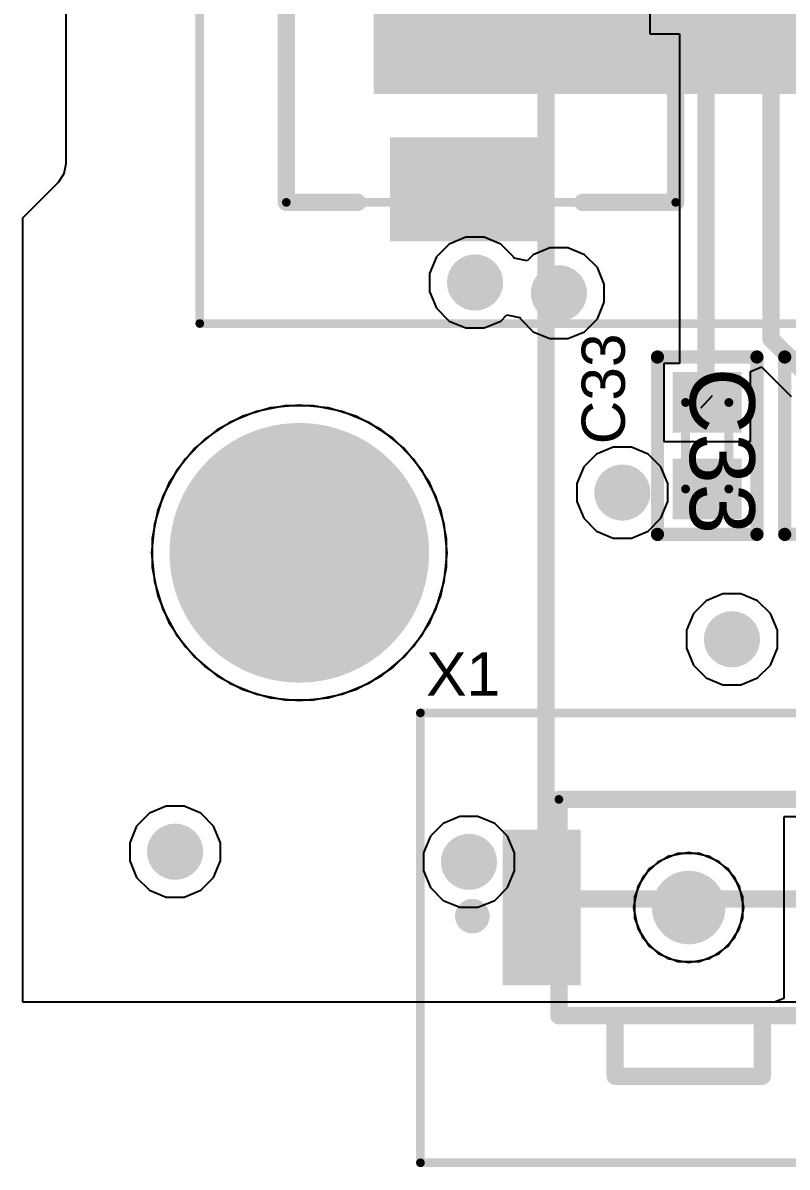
# Model space of a CAD drawing. Header units: inches. Extents: x 0.3 to 52.1, y -1.7 to 36.7.
# Drawn here: x 0.31 to 9.14, y -1.6 to 11.62 of the extents above; entities that cross this region are included whole.
import ezdxf

# ---------------------------------------------------------------- set-up
doc = ezdxf.new("R2010")
doc.units = ezdxf.units.IN
for name, color, linetype in [('Bottom Layer', 5, 'Continuous'), ('Bottom Overlay', 54, 'Continuous'), ('Bottom Solder', 6, 'Continuous'), ('Internal1', 16, 'Continuous'), ('Internal2', 76, 'Continuous'), ('Multi-Layer', 9, 'Continuous'), ('Pad Holes', 156, 'Continuous'), ('Top Assembly', 216, 'Continuous'), ('Top Component Outline', 6, 'Continuous'), ('Top Layer', 1, 'Continuous'), ('Top Overlay', 2, 'Continuous'), ('Top Paste', 8, 'Continuous'), ('Top Solder', 216, 'Continuous'), ('Via Holes', 16, 'Continuous'), ('wyswietlacz', 56, 'Continuous')]:
    doc.layers.add(name, color=color, linetype=linetype)
doc.styles.add('Arial', font='', dxfattribs={"height": 0.2})
doc.styles.get('Arial').set_extended_font_data('Arial')

# ---------------------------------------------------------------- blocks, each defined once
blk = doc.blocks.new('B3U3000PMB_96')
at = {"layer": 'Bottom Layer'}
h = blk.add_hatch(color=5, dxfattribs=at)
edge = h.paths.add_edge_path()
edge.add_arc((0, 0), 0.212, 0, 360)
at = {"layer": 'Bottom Solder'}
h = blk.add_hatch(color=6, dxfattribs=at)
edge = h.paths.add_edge_path()
edge.add_arc((0, 0), 0.262, 0, 360)
at = {"layer": 'Internal1'}
h = blk.add_hatch(color=16, dxfattribs=at)
edge = h.paths.add_edge_path()
edge.add_arc((0, 0), 0.212, 0, 360)
at = {"layer": 'Internal2'}
h = blk.add_hatch(color=76, dxfattribs=at)
edge = h.paths.add_edge_path()
edge.add_arc((0, 0), 0.212, 0, 360)
at = {"layer": 'Multi-Layer'}
h = blk.add_hatch(color=9, dxfattribs=at)
edge = h.paths.add_edge_path()
edge.add_arc((0, 0), 0.212, 0, 360)
at = {"layer": 'Pad Holes'}
h = blk.add_hatch(color=7, dxfattribs=at)
edge = h.paths.add_edge_path()
edge.add_arc((0, 0), 0.425, 0, 360)
at = {"layer": 'Top Layer'}
for points in [[(-2.1, -0.85), (-2.1, 0.85), (-1.3, 0.85), (-1.3, -0.85)], [(1.3, -0.85), (1.3, 0.85), (2.1, 0.85), (2.1, -0.85)]]:
    blk.add_hatch(color=1, dxfattribs=at).paths.add_polyline_path(points)
h = blk.add_hatch(color=1, dxfattribs=at)
edge = h.paths.add_edge_path()
edge.add_arc((0, 0), 0.212, 0, 360)
at = {"layer": 'Top Paste'}
for points in [[(-2.1, -0.85), (-2.1, 0.85), (-1.3, 0.85), (-1.3, -0.85)], [(1.3, -0.85), (1.3, 0.85), (2.1, 0.85), (2.1, -0.85)]]:
    blk.add_hatch(color=8, dxfattribs=at).paths.add_polyline_path(points)
at = {"layer": 'Top Solder'}
for points in [[(-2.15, -0.9), (-2.15, 0.9), (-1.25, 0.9), (-1.25, -0.9)], [(1.25, -0.9), (1.25, 0.9), (2.15, 0.9), (2.15, -0.9)]]:
    blk.add_hatch(color=216, dxfattribs=at).paths.add_polyline_path(points)
h = blk.add_hatch(color=216, dxfattribs=at)
edge = h.paths.add_edge_path()
edge.add_arc((0, 0), 0.262, 0, 360)
at = {"layer": 'Top Assembly'}
for points in [[(-3.1, 2.95, 0.1, 0.1, 0), (-3.1, -2.25, 0.1, 0.1, 0)], [(3.1, 2.95, 0.1, 0.1, 0), (-3.1, 2.95, 0.1, 0.1, 0)], [(3.1, 2.95, 0.1, 0.1, 0), (3.1, -2.25, 0.1, 0.1, 0)], [(3.1, -2.25, 0.1, 0.1, 0), (-3.1, -2.25, 0.1, 0.1, 0)]]:
    blk.add_lwpolyline(points, format="xyseb", dxfattribs=at)
for points in [[(-3.125, 2.95, 0.05, 0.05, 1), (-3.075, 2.95, 0.05, 0.05, 1)], [(-3.125, 2.95, 0.05, 0.05, 1), (-3.075, 2.95, 0.05, 0.05, 1)], [(3.075, 2.95, 0.05, 0.05, 1), (3.125, 2.95, 0.05, 0.05, 1)], [(3.075, 2.95, 0.05, 0.05, 1), (3.125, 2.95, 0.05, 0.05, 1)], [(-3.125, -2.25, 0.05, 0.05, 1), (-3.075, -2.25, 0.05, 0.05, 1)], [(-3.125, -2.25, 0.05, 0.05, 1), (-3.075, -2.25, 0.05, 0.05, 1)], [(3.075, -2.25, 0.05, 0.05, 1), (3.125, -2.25, 0.05, 0.05, 1)], [(3.075, -2.25, 0.05, 0.05, 1), (3.125, -2.25, 0.05, 0.05, 1)]]:
    blk.add_lwpolyline(points, format="xyseb", close=True, dxfattribs=at)
at = {"layer": 'Top Component Outline'}
for points in [[(0.85, 1.95, 0.2, 0.2, 0), (-0.85, 1.95, 0.2, 0.2, 0)], [(-0.85, 1.95, 0.2, 0.2, 0), (-0.85, 1.25, 0.2, 0.2, 0)], [(0.85, 1.95, 0.2, 0.2, 0), (0.85, 1.25, 0.2, 0.2, 0)], [(1.5, 1.25, 0.2, 0.2, 0), (-1.5, 1.25, 0.2, 0.2, 0)], [(-1.5, 1.25, 0.2, 0.2, 0), (-1.5, -1.25, 0.2, 0.2, 0)], [(1.5, 1.25, 0.2, 0.2, 0), (1.5, -1.25, 0.2, 0.2, 0)], [(1.5, -1.25, 0.2, 0.2, 0), (-1.5, -1.25, 0.2, 0.2, 0)]]:
    blk.add_lwpolyline(points, format="xyseb", dxfattribs=at)
for points in [[(-0.9, 1.95, 0.1, 0.1, 1), (-0.8, 1.95, 0.1, 0.1, 1)], [(-0.9, 1.95, 0.1, 0.1, 1), (-0.8, 1.95, 0.1, 0.1, 1)], [(0.8, 1.95, 0.1, 0.1, 1), (0.9, 1.95, 0.1, 0.1, 1)], [(0.8, 1.95, 0.1, 0.1, 1), (0.9, 1.95, 0.1, 0.1, 1)], [(-1.55, 1.25, 0.1, 0.1, 1), (-1.45, 1.25, 0.1, 0.1, 1)], [(-1.55, 1.25, 0.1, 0.1, 1), (-1.45, 1.25, 0.1, 0.1, 1)], [(-0.9, 1.25, 0.1, 0.1, 1), (-0.8, 1.25, 0.1, 0.1, 1)], [(0.8, 1.25, 0.1, 0.1, 1), (0.9, 1.25, 0.1, 0.1, 1)], [(1.45, 1.25, 0.1, 0.1, 1), (1.55, 1.25, 0.1, 0.1, 1)], [(1.45, 1.25, 0.1, 0.1, 1), (1.55, 1.25, 0.1, 0.1, 1)], [(-1.55, -1.25, 0.1, 0.1, 1), (-1.45, -1.25, 0.1, 0.1, 1)], [(-1.55, -1.25, 0.1, 0.1, 1), (-1.45, -1.25, 0.1, 0.1, 1)], [(1.45, -1.25, 0.1, 0.1, 1), (1.55, -1.25, 0.1, 0.1, 1)], [(1.45, -1.25, 0.1, 0.1, 1), (1.55, -1.25, 0.1, 0.1, 1)]]:
    blk.add_lwpolyline(points, format="xyseb", close=True, dxfattribs=at)
at = {"layer": 'Top Overlay'}
for points in [[(2.5, 0, 0.2, 0.2, -1), (2.5, 0.2, 0.2, 0.2, 0)], [(2.5, 0.2, 0.2, 0.2, -1), (2.5, 0, 0.2, 0.2, 0)], [(1.5, -1.25, 0.1, 0.1, 0), (-1.5, -1.25, 0.1, 0.1, 0)]]:
    blk.add_lwpolyline(points, format="xyseb", dxfattribs=at)
for points in [[(2.45, 0.2, 0.1, 0.1, 1), (2.55, 0.2, 0.1, 0.1, 1)], [(2.45, 0.2, 0.1, 0.1, 1), (2.55, 0.2, 0.1, 0.1, 1)], [(2.45, 0, 0.1, 0.1, 1), (2.55, 0, 0.1, 0.1, 1)], [(2.45, 0, 0.1, 0.1, 1), (2.55, 0, 0.1, 0.1, 1)], [(-1.525, -1.25, 0.05, 0.05, 1), (-1.475, -1.25, 0.05, 0.05, 1)], [(1.475, -1.25, 0.05, 0.05, 1), (1.525, -1.25, 0.05, 0.05, 1)]]:
    blk.add_lwpolyline(points, format="xyseb", close=True, dxfattribs=at)
blk = doc.blocks.new('F34G1A7Q1E8C24_115')
at = {"layer": 'Top Layer'}
blk.add_hatch(color=1, dxfattribs=at).paths.add_polyline_path([(7.35, -1.175), (7.35, 0.625), (8.45, 0.625), (8.45, -1.175)])
at = {"layer": 'Top Paste'}
blk.add_hatch(color=8, dxfattribs=at).paths.add_polyline_path([(7.35, -1.175), (7.35, 0.625), (8.45, 0.625), (8.45, -1.175)])
at = {"layer": 'Top Solder'}
blk.add_hatch(color=216, dxfattribs=at).paths.add_polyline_path([(7.3, -1.225), (7.3, 0.675), (8.5, 0.675), (8.5, -1.225)])
at = {"layer": 'Top Assembly'}
for points in [[(9.45, -3.425, 0.1, 0.1, 0), (9.45, 3.875, 0.1, 0.1, 0)], [(9.45, -3.425, 0.1, 0.1, 0), (-9.45, -3.425, 0.1, 0.1, 0)]]:
    blk.add_lwpolyline(points, format="xyseb", dxfattribs=at)
blk.add_lwpolyline([(9.425, -3.425, 0.05, 0.05, 1), (9.475, -3.425, 0.05, 0.05, 1)], format="xyseb", close=True, dxfattribs=at)
blk.add_lwpolyline([(9.425, -3.425, 0.05, 0.05, 1), (9.475, -3.425, 0.05, 0.05, 1)], format="xyseb", close=True, dxfattribs=at)
at = {"layer": 'Top Component Outline'}
for points in [[(8.05, 2.075, 0.1, 0.1, 0), (-8.05, 2.075, 0.1, 0.1, 0)], [(8.05, -2.425, 0.1, 0.1, 0), (8.05, 2.075, 0.1, 0.1, 0)], [(8.05, -2.425, 0.1, 0.1, 0), (-8.05, -2.425, 0.1, 0.1, 0)]]:
    blk.add_lwpolyline(points, format="xyseb", dxfattribs=at)
for points in [[(8.025, 2.075, 0.05, 0.05, 1), (8.075, 2.075, 0.05, 0.05, 1)], [(8.025, 2.075, 0.05, 0.05, 1), (8.075, 2.075, 0.05, 0.05, 1)], [(8.025, -2.425, 0.05, 0.05, 1), (8.075, -2.425, 0.05, 0.05, 1)], [(8.025, -2.425, 0.05, 0.05, 1), (8.075, -2.425, 0.05, 0.05, 1)]]:
    blk.add_lwpolyline(points, format="xyseb", close=True, dxfattribs=at)
at = {"layer": 'Top Overlay'}
for points in [[(8.05, 2.075, 0.2, 0.2, 0), (6.2, 2.075, 0.2, 0.2, 0)], [(8.05, 1, 0.2, 0.2, 0), (8.05, 2.075, 0.2, 0.2, 0)], [(8.05, -2.425, 0.2, 0.2, 0), (8.05, -1.6, 0.2, 0.2, 0)], [(8.05, -2.425, 0.2, 0.2, 0), (-8.05, -2.425, 0.2, 0.2, 0)]]:
    blk.add_lwpolyline(points, format="xyseb", dxfattribs=at)
for points in [[(6.15, 2.075, 0.1, 0.1, 1), (6.25, 2.075, 0.1, 0.1, 1)], [(8, 2.075, 0.1, 0.1, 1), (8.1, 2.075, 0.1, 0.1, 1)], [(8, 2.075, 0.1, 0.1, 1), (8.1, 2.075, 0.1, 0.1, 1)], [(8, 1, 0.1, 0.1, 1), (8.1, 1, 0.1, 0.1, 1)], [(8, -1.6, 0.1, 0.1, 1), (8.1, -1.6, 0.1, 0.1, 1)], [(8, -2.425, 0.1, 0.1, 1), (8.1, -2.425, 0.1, 0.1, 1)], [(8, -2.425, 0.1, 0.1, 1), (8.1, -2.425, 0.1, 0.1, 1)]]:
    blk.add_lwpolyline(points, format="xyseb", close=True, dxfattribs=at)
blk = doc.blocks.new('0402_CAP_REFLOW_137')
at = {"layer": 'Top Layer'}
for points in [[(-0.75, 0.3), (-0.25, 0.3), (-0.25, -0.3), (-0.75, -0.3)], [(0.25, 0.3), (0.75, 0.3), (0.75, -0.3), (0.25, -0.3)]]:
    blk.add_hatch(color=1, dxfattribs=at).paths.add_polyline_path(points)
at = {"layer": 'Top Paste'}
for points in [[(-0.72, 0.27), (-0.28, 0.27), (-0.28, -0.27), (-0.72, -0.27)], [(0.28, 0.27), (0.72, 0.27), (0.72, -0.27), (0.28, -0.27)]]:
    blk.add_hatch(color=8, dxfattribs=at).paths.add_polyline_path(points)
at = {"layer": 'Top Solder'}
for points in [[(-0.85, 0.4), (-0.15, 0.4), (-0.15, -0.4), (-0.85, -0.4)], [(0.15, 0.4), (0.85, 0.4), (0.85, -0.4), (0.15, -0.4)]]:
    blk.add_hatch(color=216, dxfattribs=at).paths.add_polyline_path(points)
at = {"layer": 'Top Assembly'}
for points in [[(1.025, 0.575, 0.15, 0.15, 0), (-1.025, 0.575, 0.15, 0.15, 0)], [(-1.025, -0.575, 0.15, 0.15, 0), (-1.025, 0.575, 0.15, 0.15, 0)], [(1.025, -0.575, 0.15, 0.15, 0), (1.025, 0.575, 0.15, 0.15, 0)], [(1.025, -0.575, 0.15, 0.15, 0), (-1.025, -0.575, 0.15, 0.15, 0)]]:
    blk.add_lwpolyline(points, format="xyseb", dxfattribs=at)
for points in [[(-1.062, 0.575, 0.075, 0.075, 1), (-0.987, 0.575, 0.075, 0.075, 1)], [(-1.062, 0.575, 0.075, 0.075, 1), (-0.987, 0.575, 0.075, 0.075, 1)], [(0.987, 0.575, 0.075, 0.075, 1), (1.062, 0.575, 0.075, 0.075, 1)], [(0.987, 0.575, 0.075, 0.075, 1), (1.062, 0.575, 0.075, 0.075, 1)], [(-1.062, -0.575, 0.075, 0.075, 1), (-0.987, -0.575, 0.075, 0.075, 1)], [(-1.062, -0.575, 0.075, 0.075, 1), (-0.987, -0.575, 0.075, 0.075, 1)], [(0.987, -0.575, 0.075, 0.075, 1), (1.062, -0.575, 0.075, 0.075, 1)], [(0.987, -0.575, 0.075, 0.075, 1), (1.062, -0.575, 0.075, 0.075, 1)]]:
    blk.add_lwpolyline(points, format="xyseb", close=True, dxfattribs=at)
at = {"layer": 'Top Component Outline'}
for points in [[(-0.5, -0.25, 0.102, 0.102, 0), (-0.5, 0.25, 0.102, 0.102, 0)], [(0.5, 0.25, 0.102, 0.102, 0), (-0.5, 0.25, 0.102, 0.102, 0)], [(0.5, -0.25, 0.102, 0.102, 0), (0.5, 0.25, 0.102, 0.102, 0)], [(0.5, -0.25, 0.102, 0.102, 0), (-0.5, -0.25, 0.102, 0.102, 0)]]:
    blk.add_lwpolyline(points, format="xyseb", dxfattribs=at)
for points in [[(-0.525, 0.25, 0.0508, 0.0508, 1), (-0.474, 0.25, 0.0508, 0.0508, 1)], [(-0.525, 0.25, 0.0508, 0.0508, 1), (-0.474, 0.25, 0.0508, 0.0508, 1)], [(0.475, 0.25, 0.0508, 0.0508, 1), (0.526, 0.25, 0.0508, 0.0508, 1)], [(0.475, 0.25, 0.0508, 0.0508, 1), (0.526, 0.25, 0.0508, 0.0508, 1)], [(-0.525, -0.25, 0.0508, 0.0508, 1), (-0.474, -0.25, 0.0508, 0.0508, 1)], [(-0.525, -0.25, 0.0508, 0.0508, 1), (-0.474, -0.25, 0.0508, 0.0508, 1)], [(0.475, -0.25, 0.0508, 0.0508, 1), (0.526, -0.25, 0.0508, 0.0508, 1)], [(0.475, -0.25, 0.0508, 0.0508, 1), (0.526, -0.25, 0.0508, 0.0508, 1)]]:
    blk.add_lwpolyline(points, format="xyseb", close=True, dxfattribs=at)
at = {"layer": 'Top Overlay'}
for points in [[(1.025, 0.575, 0.152, 0.152, 0), (-1.025, 0.575, 0.152, 0.152, 0)], [(-1.025, -0.575, 0.152, 0.152, 0), (-1.025, 0.575, 0.152, 0.152, 0)], [(1.025, -0.575, 0.152, 0.152, 0), (1.025, 0.575, 0.152, 0.152, 0)], [(1.025, -0.575, 0.152, 0.152, 0), (-1.025, -0.575, 0.152, 0.152, 0)]]:
    blk.add_lwpolyline(points, format="xyseb", dxfattribs=at)
for points in [[(-1.063, 0.575, 0.0762, 0.0762, 1), (-0.987, 0.575, 0.0762, 0.0762, 1)], [(-1.063, 0.575, 0.0762, 0.0762, 1), (-0.987, 0.575, 0.0762, 0.0762, 1)], [(0.987, 0.575, 0.0762, 0.0762, 1), (1.063, 0.575, 0.0762, 0.0762, 1)], [(0.987, 0.575, 0.0762, 0.0762, 1), (1.063, 0.575, 0.0762, 0.0762, 1)], [(-1.063, -0.575, 0.0762, 0.0762, 1), (-0.987, -0.575, 0.0762, 0.0762, 1)], [(-1.063, -0.575, 0.0762, 0.0762, 1), (-0.987, -0.575, 0.0762, 0.0762, 1)], [(0.987, -0.575, 0.0762, 0.0762, 1), (1.063, -0.575, 0.0762, 0.0762, 1)], [(0.987, -0.575, 0.0762, 0.0762, 1), (1.063, -0.575, 0.0762, 0.0762, 1)]]:
    blk.add_lwpolyline(points, format="xyseb", close=True, dxfattribs=at)
at = {"layer": 'Top Assembly', "style": 'Arial'}
blk.add_text('C33', height=0.75, dxfattribs=at).set_placement((-0.9, -0.2))
blk = doc.blocks.new('0402_CAP_REFLOW_138')
at = {"layer": 'Top Layer'}
for points in [[(-0.75, 0.3), (-0.25, 0.3), (-0.25, -0.3), (-0.75, -0.3)], [(0.25, 0.3), (0.75, 0.3), (0.75, -0.3), (0.25, -0.3)]]:
    blk.add_hatch(color=1, dxfattribs=at).paths.add_polyline_path(points)
at = {"layer": 'Top Paste'}
for points in [[(-0.72, 0.27), (-0.28, 0.27), (-0.28, -0.27), (-0.72, -0.27)], [(0.28, 0.27), (0.72, 0.27), (0.72, -0.27), (0.28, -0.27)]]:
    blk.add_hatch(color=8, dxfattribs=at).paths.add_polyline_path(points)
at = {"layer": 'Top Solder'}
for points in [[(-0.85, 0.4), (-0.15, 0.4), (-0.15, -0.4), (-0.85, -0.4)], [(0.15, 0.4), (0.85, 0.4), (0.85, -0.4), (0.15, -0.4)]]:
    blk.add_hatch(color=216, dxfattribs=at).paths.add_polyline_path(points)
at = {"layer": 'Top Assembly'}
for points in [[(1.025, 0.575, 0.15, 0.15, 0), (-1.025, 0.575, 0.15, 0.15, 0)], [(-1.025, -0.575, 0.15, 0.15, 0), (-1.025, 0.575, 0.15, 0.15, 0)], [(1.025, -0.575, 0.15, 0.15, 0), (1.025, 0.575, 0.15, 0.15, 0)], [(1.025, -0.575, 0.15, 0.15, 0), (-1.025, -0.575, 0.15, 0.15, 0)]]:
    blk.add_lwpolyline(points, format="xyseb", dxfattribs=at)
for points in [[(-1.062, 0.575, 0.075, 0.075, 1), (-0.987, 0.575, 0.075, 0.075, 1)], [(-1.062, 0.575, 0.075, 0.075, 1), (-0.987, 0.575, 0.075, 0.075, 1)], [(0.987, 0.575, 0.075, 0.075, 1), (1.062, 0.575, 0.075, 0.075, 1)], [(0.987, 0.575, 0.075, 0.075, 1), (1.062, 0.575, 0.075, 0.075, 1)], [(-1.062, -0.575, 0.075, 0.075, 1), (-0.987, -0.575, 0.075, 0.075, 1)], [(-1.062, -0.575, 0.075, 0.075, 1), (-0.987, -0.575, 0.075, 0.075, 1)], [(0.987, -0.575, 0.075, 0.075, 1), (1.062, -0.575, 0.075, 0.075, 1)], [(0.987, -0.575, 0.075, 0.075, 1), (1.062, -0.575, 0.075, 0.075, 1)]]:
    blk.add_lwpolyline(points, format="xyseb", close=True, dxfattribs=at)
at = {"layer": 'Top Component Outline'}
for points in [[(-0.5, -0.25, 0.102, 0.102, 0), (-0.5, 0.25, 0.102, 0.102, 0)], [(0.5, 0.25, 0.102, 0.102, 0), (-0.5, 0.25, 0.102, 0.102, 0)], [(0.5, -0.25, 0.102, 0.102, 0), (0.5, 0.25, 0.102, 0.102, 0)], [(0.5, -0.25, 0.102, 0.102, 0), (-0.5, -0.25, 0.102, 0.102, 0)]]:
    blk.add_lwpolyline(points, format="xyseb", dxfattribs=at)
for points in [[(-0.525, 0.25, 0.0508, 0.0508, 1), (-0.474, 0.25, 0.0508, 0.0508, 1)], [(-0.525, 0.25, 0.0508, 0.0508, 1), (-0.474, 0.25, 0.0508, 0.0508, 1)], [(0.475, 0.25, 0.0508, 0.0508, 1), (0.526, 0.25, 0.0508, 0.0508, 1)], [(0.475, 0.25, 0.0508, 0.0508, 1), (0.526, 0.25, 0.0508, 0.0508, 1)], [(-0.525, -0.25, 0.0508, 0.0508, 1), (-0.474, -0.25, 0.0508, 0.0508, 1)], [(-0.525, -0.25, 0.0508, 0.0508, 1), (-0.474, -0.25, 0.0508, 0.0508, 1)], [(0.475, -0.25, 0.0508, 0.0508, 1), (0.526, -0.25, 0.0508, 0.0508, 1)], [(0.475, -0.25, 0.0508, 0.0508, 1), (0.526, -0.25, 0.0508, 0.0508, 1)]]:
    blk.add_lwpolyline(points, format="xyseb", close=True, dxfattribs=at)
at = {"layer": 'Top Overlay'}
for points in [[(1.025, 0.575, 0.152, 0.152, 0), (-1.025, 0.575, 0.152, 0.152, 0)], [(-1.025, -0.575, 0.152, 0.152, 0), (-1.025, 0.575, 0.152, 0.152, 0)], [(1.025, -0.575, 0.152, 0.152, 0), (1.025, 0.575, 0.152, 0.152, 0)], [(1.025, -0.575, 0.152, 0.152, 0), (-1.025, -0.575, 0.152, 0.152, 0)]]:
    blk.add_lwpolyline(points, format="xyseb", dxfattribs=at)
for points in [[(-1.063, 0.575, 0.0762, 0.0762, 1), (-0.987, 0.575, 0.0762, 0.0762, 1)], [(-1.063, 0.575, 0.0762, 0.0762, 1), (-0.987, 0.575, 0.0762, 0.0762, 1)], [(0.987, 0.575, 0.0762, 0.0762, 1), (1.063, 0.575, 0.0762, 0.0762, 1)], [(0.987, 0.575, 0.0762, 0.0762, 1), (1.063, 0.575, 0.0762, 0.0762, 1)], [(-1.063, -0.575, 0.0762, 0.0762, 1), (-0.987, -0.575, 0.0762, 0.0762, 1)], [(-1.063, -0.575, 0.0762, 0.0762, 1), (-0.987, -0.575, 0.0762, 0.0762, 1)], [(0.987, -0.575, 0.0762, 0.0762, 1), (1.063, -0.575, 0.0762, 0.0762, 1)], [(0.987, -0.575, 0.0762, 0.0762, 1), (1.063, -0.575, 0.0762, 0.0762, 1)]]:
    blk.add_lwpolyline(points, format="xyseb", close=True, dxfattribs=at)
at = {"layer": 'Top Assembly', "style": 'Arial'}
blk.add_text('C32', height=0.75, dxfattribs=at).set_placement((-0.9, -0.2))

msp = doc.modelspace()

# ---------------------------------------------------------------- hatches: boundary and pattern name
at = {"layer": 'Bottom Layer'}
h = msp.add_hatch(color=5, dxfattribs=at)
edge = h.paths.add_edge_path()
edge.add_arc((5.531, 8.624), 0.325, 0, 360)
h = msp.add_hatch(color=5, dxfattribs=at)
edge = h.paths.add_edge_path()
edge.add_arc((6.5, 8.5), 0.325, 0, 360)
h = msp.add_hatch(color=5, dxfattribs=at)
edge = h.paths.add_edge_path()
edge.add_arc((7.233, 6.196), 0.325, 0, 360)
h = msp.add_hatch(color=5, dxfattribs=at)
edge = h.paths.add_edge_path()
edge.add_arc((3.5, 5.5), 0.762, 0, 360)
h = msp.add_hatch(color=5, dxfattribs=at)
edge = h.paths.add_edge_path()
edge.add_arc((8.5, 4.5), 0.325, 0, 360)
h = msp.add_hatch(color=5, dxfattribs=at)
edge = h.paths.add_edge_path()
edge.add_arc((2.065, 2.045), 0.325, 0, 360)
h = msp.add_hatch(color=5, dxfattribs=at)
edge = h.paths.add_edge_path()
edge.add_arc((5.461, 1.928), 0.325, 0, 360)
at = {"layer": 'Bottom Overlay'}
msp.add_hatch(color=54, dxfattribs=at).paths.add_polyline_path([(4.358, 10.804), (29.12, 10.804), (29.12, 16.083), (4.358, 16.083)])
at = {"layer": 'Bottom Solder'}
h = msp.add_hatch(color=6, dxfattribs=at)
edge = h.paths.add_edge_path()
edge.add_arc((3.5, 5.5), 0.812, 0, 360)
at = {"layer": 'Internal1'}
h = msp.add_hatch(color=16, dxfattribs=at)
edge = h.paths.add_edge_path()
edge.add_arc((5.531, 8.624), 0.325, 0, 360)
h = msp.add_hatch(color=16, dxfattribs=at)
edge = h.paths.add_edge_path()
edge.add_arc((6.5, 8.5), 0.325, 0, 360)
h = msp.add_hatch(color=16, dxfattribs=at)
edge = h.paths.add_edge_path()
edge.add_arc((7.233, 6.196), 0.325, 0, 360)
h = msp.add_hatch(color=16, dxfattribs=at)
edge = h.paths.add_edge_path()
edge.add_arc((3.5, 5.5), 0.762, 0, 360)
h = msp.add_hatch(color=16, dxfattribs=at)
edge = h.paths.add_edge_path()
edge.add_arc((8.5, 4.5), 0.325, 0, 360)
h = msp.add_hatch(color=16, dxfattribs=at)
edge = h.paths.add_edge_path()
edge.add_arc((2.065, 2.045), 0.325, 0, 360)
h = msp.add_hatch(color=16, dxfattribs=at)
edge = h.paths.add_edge_path()
edge.add_arc((5.461, 1.928), 0.325, 0, 360)
at = {"layer": 'Internal2'}
h = msp.add_hatch(color=76, dxfattribs=at)
edge = h.paths.add_edge_path()
edge.add_arc((5.531, 8.624), 0.325, 0, 360)
h = msp.add_hatch(color=76, dxfattribs=at)
edge = h.paths.add_edge_path()
edge.add_arc((6.5, 8.5), 0.325, 0, 360)
h = msp.add_hatch(color=76, dxfattribs=at)
edge = h.paths.add_edge_path()
edge.add_arc((7.233, 6.196), 0.325, 0, 360)
h = msp.add_hatch(color=76, dxfattribs=at)
edge = h.paths.add_edge_path()
edge.add_arc((3.5, 5.5), 0.762, 0, 360)
h = msp.add_hatch(color=76, dxfattribs=at)
edge = h.paths.add_edge_path()
edge.add_arc((8.5, 4.5), 0.325, 0, 360)
h = msp.add_hatch(color=76, dxfattribs=at)
edge = h.paths.add_edge_path()
edge.add_arc((2.065, 2.045), 0.325, 0, 360)
h = msp.add_hatch(color=76, dxfattribs=at)
edge = h.paths.add_edge_path()
edge.add_arc((5.461, 1.928), 0.325, 0, 360)
at = {"layer": 'Multi-Layer'}
h = msp.add_hatch(color=9, dxfattribs=at)
edge = h.paths.add_edge_path()
edge.add_arc((3.5, 5.5), 0.762, 0, 360)
at = {"layer": 'Pad Holes'}
h = msp.add_hatch(color=7, dxfattribs=at)
edge = h.paths.add_edge_path()
edge.add_arc((3.5, 5.5), 1.5, 0, 360)
at = {"layer": 'Top Layer'}
h = msp.add_hatch(color=1, dxfattribs=at)
edge = h.paths.add_edge_path()
edge.add_arc((5.531, 8.624), 0.325, 0, 360)
h = msp.add_hatch(color=1, dxfattribs=at)
edge = h.paths.add_edge_path()
edge.add_arc((6.5, 8.5), 0.325, 0, 360)
h = msp.add_hatch(color=1, dxfattribs=at)
edge = h.paths.add_edge_path()
edge.add_arc((7.233, 6.196), 0.325, 0, 360)
h = msp.add_hatch(color=1, dxfattribs=at)
edge = h.paths.add_edge_path()
edge.add_arc((3.5, 5.5), 0.762, 0, 360)
h = msp.add_hatch(color=1, dxfattribs=at)
edge = h.paths.add_edge_path()
edge.add_arc((8.5, 4.5), 0.325, 0, 360)
h = msp.add_hatch(color=1, dxfattribs=at)
edge = h.paths.add_edge_path()
edge.add_arc((2.065, 2.045), 0.325, 0, 360)
h = msp.add_hatch(color=1, dxfattribs=at)
edge = h.paths.add_edge_path()
edge.add_arc((5.461, 1.928), 0.325, 0, 360)
at = {"layer": 'Top Solder'}
h = msp.add_hatch(color=216, dxfattribs=at)
edge = h.paths.add_edge_path()
edge.add_arc((3.5, 5.5), 0.812, 0, 360)
at = {"layer": 'Via Holes'}
h = msp.add_hatch(color=7, dxfattribs=at)
edge = h.paths.add_edge_path()
edge.add_arc((5.531, 8.624), 0.175, 0, 360)
h = msp.add_hatch(color=7, dxfattribs=at)
edge = h.paths.add_edge_path()
edge.add_arc((6.5, 8.5), 0.175, 0, 360)
h = msp.add_hatch(color=7, dxfattribs=at)
edge = h.paths.add_edge_path()
edge.add_arc((7.233, 6.196), 0.175, 0, 360)
h = msp.add_hatch(color=7, dxfattribs=at)
edge = h.paths.add_edge_path()
edge.add_arc((8.5, 4.5), 0.175, 0, 360)
h = msp.add_hatch(color=7, dxfattribs=at)
edge = h.paths.add_edge_path()
edge.add_arc((2.065, 2.045), 0.175, 0, 360)
h = msp.add_hatch(color=7, dxfattribs=at)
edge = h.paths.add_edge_path()
edge.add_arc((5.461, 1.928), 0.175, 0, 360)

# ---------------------------------------------------------------- linework, layer by layer
at = {"layer": 'Bottom Layer'}
for p, q in [((0.806, 10), (0.806, 25)), ((0.783, 9.883), (0.806, 10)), ((0.806, 10), (0.806, 10)), ((0.716, 9.784), (0.783, 9.883)), ((0.306, 9.373), (0.716, 9.784)), ((0.306, 0.306), (0.306, 9.373)), ((3.167, 7.175), (2.846, 7.078)), ((3.5, 7.208), (3.167, 7.175)), ((3.833, 7.175), (3.5, 7.208)), ((4.154, 7.078), (3.833, 7.175)), ((2.846, 7.078), (2.551, 6.92)), ((4.449, 6.92), (4.154, 7.078)), ((2.551, 6.92), (2.292, 6.708)), ((4.708, 6.708), (4.449, 6.92)), ((2.292, 6.708), (2.08, 6.449)), ((4.92, 6.449), (4.708, 6.708)), ((2.08, 6.449), (1.922, 6.154)), ((5.078, 6.154), (4.92, 6.449)), ((1.922, 6.154), (1.825, 5.833)), ((5.175, 5.833), (5.078, 6.154)), ((1.825, 5.833), (1.792, 5.5)), ((5.208, 5.5), (5.175, 5.833)), ((1.792, 5.5), (1.825, 5.167)), ((5.175, 5.167), (5.208, 5.5)), ((1.825, 5.167), (1.922, 4.846)), ((5.078, 4.846), (5.175, 5.167)), ((1.922, 4.846), (2.08, 4.551)), ((4.92, 4.551), (5.078, 4.846)), ((2.08, 4.551), (2.292, 4.292)), ((4.708, 4.292), (4.92, 4.551)), ((2.292, 4.292), (2.551, 4.08)), ((4.449, 4.08), (4.708, 4.292)), ((2.551, 4.08), (2.846, 3.922)), ((4.154, 3.922), (4.449, 4.08)), ((2.846, 3.922), (3.167, 3.825)), ((3.833, 3.825), (4.154, 3.922)), ((3.167, 3.825), (3.5, 3.792)), ((3.5, 3.792), (3.833, 3.825)), ((7.756, 1.989), (7.549, 1.851)), ((8, 2.037), (7.756, 1.989)), ((8.244, 1.989), (8, 2.037)), ((8.451, 1.851), (8.244, 1.989)), ((7.549, 1.851), (7.411, 1.644)), ((8.589, 1.644), (8.451, 1.851)), ((7.411, 1.644), (7.363, 1.4)), ((8.637, 1.4), (8.589, 1.644)), ((7.363, 1.4), (7.411, 1.156)), ((8.589, 1.156), (8.637, 1.4)), ((7.411, 1.156), (7.549, 0.949)), ((8.451, 0.949), (8.589, 1.156)), ((7.549, 0.949), (7.756, 0.811)), ((8.244, 0.811), (8.451, 0.949)), ((7.756, 0.811), (8, 0.763)), ((8, 0.763), (8.244, 0.811)), ((49.694, 0.306), (0.306, 0.306))]:
    msp.add_line(p, q, dxfattribs=at)
at = {"layer": 'Internal1'}
for p, q in [((0.806, 10), (0.806, 25)), ((0.783, 9.883), (0.806, 10)), ((0.806, 10), (0.806, 10)), ((0.716, 9.784), (0.783, 9.883)), ((0.306, 9.373), (0.716, 9.784)), ((0.306, 0.306), (0.306, 9.373)), ((3.333, 7.2), (3.004, 7.135)), ((3.667, 7.2), (3.333, 7.2)), ((3.996, 7.135), (3.667, 7.2)), ((3.004, 7.135), (2.695, 7.007)), ((4.305, 7.007), (3.996, 7.135)), ((2.695, 7.007), (2.416, 6.82)), ((4.584, 6.82), (4.305, 7.007)), ((2.416, 6.82), (2.18, 6.584)), ((4.82, 6.584), (4.584, 6.82)), ((2.18, 6.584), (1.993, 6.305)), ((5.007, 6.305), (4.82, 6.584)), ((1.993, 6.305), (1.865, 5.996)), ((5.135, 5.996), (5.007, 6.305)), ((1.865, 5.996), (1.8, 5.667)), ((5.2, 5.667), (5.135, 5.996)), ((1.8, 5.667), (1.8, 5.333)), ((5.2, 5.333), (5.2, 5.667)), ((1.8, 5.333), (1.865, 5.004)), ((5.135, 5.004), (5.2, 5.333)), ((1.865, 5.004), (1.993, 4.695)), ((5.007, 4.695), (5.135, 5.004)), ((1.993, 4.695), (2.18, 4.416)), ((4.82, 4.416), (5.007, 4.695)), ((2.18, 4.416), (2.416, 4.18)), ((4.584, 4.18), (4.82, 4.416)), ((2.416, 4.18), (2.695, 3.993)), ((4.305, 3.993), (4.584, 4.18)), ((2.695, 3.993), (3.004, 3.865)), ((3.996, 3.865), (4.305, 3.993)), ((3.004, 3.865), (3.333, 3.8)), ((3.667, 3.8), (3.996, 3.865)), ((3.333, 3.8), (3.667, 3.8)), ((7.876, 2.025), (7.646, 1.93)), ((8.124, 2.025), (7.876, 2.025)), ((8.354, 1.93), (8.124, 2.025)), ((7.646, 1.93), (7.47, 1.754)), ((8.53, 1.754), (8.354, 1.93)), ((7.47, 1.754), (7.375, 1.524)), ((8.625, 1.524), (8.53, 1.754)), ((7.375, 1.524), (7.375, 1.276)), ((8.625, 1.276), (8.625, 1.524)), ((7.375, 1.276), (7.47, 1.046)), ((8.53, 1.046), (8.625, 1.276)), ((7.47, 1.046), (7.646, 0.87)), ((8.354, 0.87), (8.53, 1.046)), ((7.646, 0.87), (7.876, 0.775)), ((8.124, 0.775), (8.354, 0.87)), ((7.876, 0.775), (8.124, 0.775)), ((49.694, 0.306), (0.306, 0.306))]:
    msp.add_line(p, q, dxfattribs=at)
at = {"layer": 'Internal2'}
for p, q in [((0.806, 10), (0.806, 25)), ((0.783, 9.883), (0.806, 10)), ((0.806, 10), (0.806, 10)), ((0.716, 9.784), (0.783, 9.883)), ((0.306, 9.373), (0.716, 9.784)), ((0.306, 0.306), (0.306, 9.373)), ((5.426, 9.149), (5.233, 9.069)), ((5.635, 9.149), (5.426, 9.149)), ((5.828, 9.069), (5.635, 9.149)), ((5.233, 9.069), (5.086, 8.921)), ((5.976, 8.921), (5.828, 9.069)), ((6.396, 9.025), (6.203, 8.945)), ((6.604, 9.025), (6.396, 9.025)), ((6.797, 8.945), (6.604, 9.025)), ((5.086, 8.921), (5.006, 8.728)), ((5.983, 8.905), (5.976, 8.921)), ((6.132, 8.875), (5.983, 8.905)), ((6.203, 8.945), (6.132, 8.875)), ((6.945, 8.797), (6.797, 8.945)), ((5.006, 8.728), (5.006, 8.519)), ((7.025, 8.604), (6.945, 8.797)), ((7.025, 8.396), (7.025, 8.604)), ((5.006, 8.519), (5.086, 8.327)), ((6.945, 8.203), (7.025, 8.396)), ((5.086, 8.327), (5.233, 8.179)), ((5.828, 8.179), (5.898, 8.249)), ((5.898, 8.249), (6.048, 8.219)), ((6.048, 8.219), (6.055, 8.203)), ((6.055, 8.203), (6.203, 8.055)), ((6.797, 8.055), (6.945, 8.203)), ((5.233, 8.179), (5.426, 8.099)), ((5.426, 8.099), (5.635, 8.099)), ((5.635, 8.099), (5.828, 8.179)), ((6.203, 8.055), (6.396, 7.975)), ((6.396, 7.975), (6.604, 7.975)), ((6.604, 7.975), (6.797, 8.055)), ((3.333, 7.2), (3.004, 7.135)), ((3.667, 7.2), (3.333, 7.2)), ((3.996, 7.135), (3.667, 7.2)), ((3.004, 7.135), (2.695, 7.007)), ((4.305, 7.007), (3.996, 7.135)), ((2.695, 7.007), (2.416, 6.82)), ((4.584, 6.82), (4.305, 7.007)), ((2.416, 6.82), (2.18, 6.584)), ((4.82, 6.584), (4.584, 6.82)), ((6.936, 6.641), (6.788, 6.494)), ((7.129, 6.721), (6.936, 6.641)), ((7.338, 6.721), (7.129, 6.721)), ((7.531, 6.641), (7.338, 6.721)), ((7.678, 6.494), (7.531, 6.641)), ((2.18, 6.584), (1.993, 6.305)), ((5.007, 6.305), (4.82, 6.584)), ((6.788, 6.494), (6.708, 6.301)), ((7.758, 6.301), (7.678, 6.494)), ((1.993, 6.305), (1.865, 5.996)), ((5.135, 5.996), (5.007, 6.305)), ((6.708, 6.301), (6.708, 6.092)), ((7.758, 6.092), (7.758, 6.301)), ((6.708, 6.092), (6.788, 5.899)), ((7.678, 5.899), (7.758, 6.092)), ((1.865, 5.996), (1.8, 5.667)), ((5.2, 5.667), (5.135, 5.996)), ((6.788, 5.899), (6.936, 5.751)), ((7.531, 5.751), (7.678, 5.899)), ((6.936, 5.751), (7.129, 5.671)), ((7.338, 5.671), (7.531, 5.751)), ((1.8, 5.667), (1.8, 5.333)), ((5.2, 5.333), (5.2, 5.667)), ((7.129, 5.671), (7.338, 5.671)), ((1.8, 5.333), (1.865, 5.004)), ((5.135, 5.004), (5.2, 5.333)), ((1.865, 5.004), (1.993, 4.695)), ((5.007, 4.695), (5.135, 5.004)), ((8.203, 4.945), (8.055, 4.797)), ((8.396, 5.025), (8.203, 4.945)), ((8.604, 5.025), (8.396, 5.025)), ((8.797, 4.945), (8.604, 5.025)), ((8.945, 4.797), (8.797, 4.945)), ((8.055, 4.797), (7.975, 4.604)), ((9.025, 4.604), (8.945, 4.797)), ((1.993, 4.695), (2.18, 4.416)), ((4.82, 4.416), (5.007, 4.695)), ((7.975, 4.604), (7.975, 4.396)), ((9.025, 4.396), (9.025, 4.604)), ((2.18, 4.416), (2.416, 4.18)), ((4.584, 4.18), (4.82, 4.416)), ((7.975, 4.396), (8.055, 4.203)), ((8.945, 4.203), (9.025, 4.396)), ((2.416, 4.18), (2.695, 3.993)), ((4.305, 3.993), (4.584, 4.18)), ((8.055, 4.203), (8.203, 4.055)), ((8.797, 4.055), (8.945, 4.203)), ((2.695, 3.993), (3.004, 3.865)), ((3.996, 3.865), (4.305, 3.993)), ((8.203, 4.055), (8.396, 3.975)), ((8.396, 3.975), (8.604, 3.975)), ((8.604, 3.975), (8.797, 4.055)), ((3.004, 3.865), (3.333, 3.8)), ((3.667, 3.8), (3.996, 3.865)), ((3.333, 3.8), (3.667, 3.8)), ((1.961, 2.57), (1.768, 2.49)), ((2.169, 2.57), (1.961, 2.57)), ((2.362, 2.49), (2.169, 2.57)), ((1.768, 2.49), (1.62, 2.342)), ((2.51, 2.342), (2.362, 2.49)), ((5.357, 2.453), (5.164, 2.373)), ((5.565, 2.453), (5.357, 2.453)), ((5.758, 2.373), (5.565, 2.453)), ((1.62, 2.342), (1.54, 2.149)), ((2.59, 2.149), (2.51, 2.342)), ((5.164, 2.373), (5.016, 2.226)), ((5.906, 2.226), (5.758, 2.373)), ((1.54, 2.149), (1.54, 1.94)), ((2.59, 1.94), (2.59, 2.149)), ((5.016, 2.226), (4.936, 2.033)), ((5.986, 2.033), (5.906, 2.226)), ((4.936, 2.033), (4.936, 1.824)), ((5.986, 1.824), (5.986, 2.033)), ((7.876, 2.025), (7.646, 1.93)), ((8.124, 2.025), (7.876, 2.025)), ((8.354, 1.93), (8.124, 2.025)), ((1.54, 1.94), (1.62, 1.747)), ((2.51, 1.747), (2.59, 1.94)), ((7.646, 1.93), (7.47, 1.754)), ((8.53, 1.754), (8.354, 1.93)), ((1.62, 1.747), (1.768, 1.599)), ((2.362, 1.599), (2.51, 1.747)), ((4.936, 1.824), (5.016, 1.631)), ((5.906, 1.631), (5.986, 1.824)), ((7.47, 1.754), (7.375, 1.524)), ((8.625, 1.524), (8.53, 1.754)), ((1.768, 1.599), (1.961, 1.52)), ((2.169, 1.52), (2.362, 1.599)), ((5.016, 1.631), (5.164, 1.483)), ((5.758, 1.483), (5.906, 1.631)), ((1.961, 1.52), (2.169, 1.52)), ((5.164, 1.483), (5.357, 1.403)), ((5.565, 1.403), (5.758, 1.483)), ((7.375, 1.524), (7.375, 1.276)), ((8.625, 1.276), (8.625, 1.524)), ((5.357, 1.403), (5.565, 1.403)), ((7.375, 1.276), (7.47, 1.046)), ((8.53, 1.046), (8.625, 1.276)), ((7.47, 1.046), (7.646, 0.87)), ((8.354, 0.87), (8.53, 1.046)), ((7.646, 0.87), (7.876, 0.775)), ((8.124, 0.775), (8.354, 0.87)), ((7.876, 0.775), (8.124, 0.775)), ((49.694, 0.306), (0.306, 0.306))]:
    msp.add_line(p, q, dxfattribs=at)
at = {"layer": 'Top Layer'}
for p, q in [((0.806, 10), (0.806, 25)), ((7.55, 12.5), (7.55, 11.5)), ((7.55, 11.5), (7.894, 11.5)), ((7.894, 11.5), (7.894, 7.688)), ((0.783, 9.883), (0.806, 10)), ((0.806, 10), (0.806, 10)), ((0.716, 9.784), (0.783, 9.883)), ((0.306, 9.373), (0.716, 9.784)), ((0.306, 0.306), (0.306, 9.373)), ((7.894, 7.688), (7.714, 7.688)), ((7.714, 7.688), (7.714, 6.788)), ((8.714, 7.597), (8.841, 7.65)), ((8.714, 6.788), (8.714, 7.597)), ((8.714, 7.597), (8.714, 7.597)), ((8.841, 7.65), (9.185, 7.305)), ((3.333, 7.2), (3.004, 7.135)), ((3.667, 7.2), (3.333, 7.2)), ((3.996, 7.135), (3.667, 7.2)), ((3.004, 7.135), (2.695, 7.007)), ((4.305, 7.007), (3.996, 7.135)), ((2.695, 7.007), (2.416, 6.82)), ((4.584, 6.82), (4.305, 7.007)), ((2.416, 6.82), (2.18, 6.584)), ((4.82, 6.584), (4.584, 6.82)), ((7.714, 6.788), (8.714, 6.788)), ((2.18, 6.584), (1.993, 6.305)), ((5.007, 6.305), (4.82, 6.584)), ((1.993, 6.305), (1.865, 5.996)), ((5.135, 5.996), (5.007, 6.305)), ((1.865, 5.996), (1.8, 5.667)), ((5.2, 5.667), (5.135, 5.996)), ((1.8, 5.667), (1.8, 5.333)), ((5.2, 5.333), (5.2, 5.667)), ((1.8, 5.333), (1.865, 5.004)), ((5.135, 5.004), (5.2, 5.333)), ((1.865, 5.004), (1.993, 4.695)), ((5.007, 4.695), (5.135, 5.004)), ((1.993, 4.695), (2.18, 4.416)), ((4.82, 4.416), (5.007, 4.695)), ((2.18, 4.416), (2.416, 4.18)), ((4.584, 4.18), (4.82, 4.416)), ((2.416, 4.18), (2.695, 3.993)), ((4.305, 3.993), (4.584, 4.18)), ((2.695, 3.993), (3.004, 3.865)), ((3.996, 3.865), (4.305, 3.993)), ((3.004, 3.865), (3.333, 3.8)), ((3.667, 3.8), (3.996, 3.865)), ((3.333, 3.8), (3.667, 3.8)), ((10.3, 2.45), (9.1, 2.45)), ((9.1, 2.45), (9.1, 0.433)), ((7.876, 2.025), (7.646, 1.93)), ((8.124, 2.025), (7.876, 2.025)), ((8.354, 1.93), (8.124, 2.025)), ((7.646, 1.93), (7.47, 1.754)), ((8.53, 1.754), (8.354, 1.93)), ((7.47, 1.754), (7.375, 1.524)), ((8.625, 1.524), (8.53, 1.754)), ((7.375, 1.524), (7.375, 1.276)), ((8.625, 1.276), (8.625, 1.524)), ((7.375, 1.276), (7.47, 1.046)), ((8.53, 1.046), (8.625, 1.276)), ((7.47, 1.046), (7.646, 0.87)), ((8.354, 0.87), (8.53, 1.046)), ((7.646, 0.87), (7.876, 0.775)), ((8.124, 0.775), (8.354, 0.87)), ((7.876, 0.775), (8.124, 0.775)), ((9.1, 0.433), (9.1, 0.35)), ((8.991, 0.306), (0.306, 0.306)), ((9.1, 0.35), (8.991, 0.306))]:
    msp.add_line(p, q, dxfattribs=at)
for points in [[(8.95, 7.973, 0.2, 0.2, 0), (8.95, 12.124, 0.2, 0.2, 0)], [(8.2, 7.251, 0.2, 0.2, 0), (8.2, 11.85, 0.2, 0.2, 0)], [(8.95, 7.973, 0.2, 0.2, 0), (9.485, 7.438, 0.2, 0.2, 0)], [(8.2, 7.251, 0.2, 0.2, 0), (8.214, 7.238, 0.2, 0.2, 0)]]:
    msp.add_lwpolyline(points, format="xyseb", dxfattribs=at)
for points in [[(8.9, 7.973, 0.1, 0.1, 1), (9, 7.973, 0.1, 0.1, 1)], [(8.9, 7.973, 0.1, 0.1, 1), (9, 7.973, 0.1, 0.1, 1)], [(8.15, 7.251, 0.1, 0.1, 1), (8.25, 7.251, 0.1, 0.1, 1)], [(8.15, 7.251, 0.1, 0.1, 1), (8.25, 7.251, 0.1, 0.1, 1)], [(8.164, 7.238, 0.1, 0.1, 1), (8.264, 7.238, 0.1, 0.1, 1)]]:
    msp.add_lwpolyline(points, format="xyseb", close=True, dxfattribs=at)
at = {"layer": 'wyswietlacz'}
for points in [[(6.35, 1.5, 0.2, 0.2, 0), (6.35, 33.5, 0.2, 0.2, 0)], [(6.35, 1.5, 0.2, 0.2, 0), (43.97, 1.5, 0.2, 0.2, 0)]]:
    msp.add_lwpolyline(points, format="xyseb", dxfattribs=at)
msp.add_lwpolyline([(6.3, 1.5, 0.1, 0.1, 1), (6.4, 1.5, 0.1, 0.1, 1)], format="xyseb", close=True, dxfattribs=at)
msp.add_lwpolyline([(6.3, 1.5, 0.1, 0.1, 1), (6.4, 1.5, 0.1, 0.1, 1)], format="xyseb", close=True, dxfattribs=at)

# ---------------------------------------------------------------- block references
for name, p, rotation in [('F34G1A7Q1E8C24_115', (5.775, 17.6), 270), ('0402_CAP_REFLOW_137', (8.214, 6.738), 270), ('0402_CAP_REFLOW_138', (9.685, 6.738), 270), ('B3U3000PMB_96', (8, 1.4), 180)]:
    msp.add_blockref(name, p, dxfattribs=dict(rotation=rotation))

# ---------------------------------------------------------------- texts
at = {"layer": 'Top Overlay', "style": 'Arial'}
msp.add_text('C33', height=0.5, rotation=90, dxfattribs=at).set_placement((7.263, 6.754))
msp.add_text('X1', height=0.5, dxfattribs=at).set_placement((4.967, 3.85))

doc.saveas('drawing.dxf')
